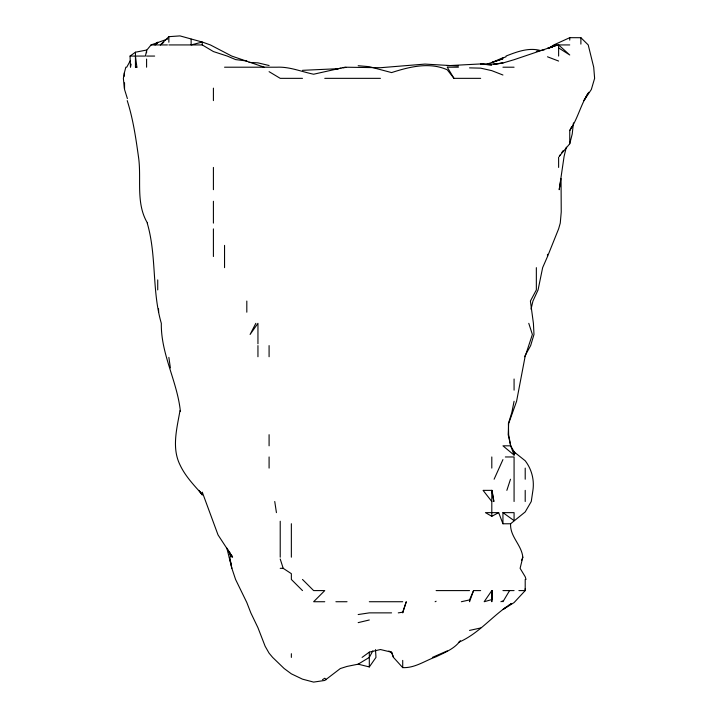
<?xml version="1.0" encoding="UTF-8"?>
<svg xmlns="http://www.w3.org/2000/svg" width="718" height="718" viewBox="0 0 718 718"><rect width="100%" height="100%" fill="white"/><g stroke="black" fill="none" stroke-linecap="round" stroke-linejoin="round"><path stroke-width="1.08" d="M124.555 82.794L124.546 89.481L127.382 98.59M525.208 579.453L525.208 590.591L514.079 602.582L502.941 609.519L507.222 606.522M525.208 588.679L525.208 590.591L518.881 590.591M573.44 122.886L572.219 134.024L569.751 143.762L559.277 156.291L560.534 154.433M130.299 60.707L126.736 67.205L125.829 67.205L124.322 72.958L123.379 78.343L124.322 88.52M514.079 401.281L511.853 412.419L508.407 423.557L508.64 434.686L510.695 445.824L514.079 455.086L502.941 445.824L510.695 445.824L515.183 453.588M131.125 64.171L130.479 67.205L130.048 56.067L135.451 52.208L146.589 50.045L146.589 52.764M146.589 50.843L145.395 56.067L130.048 56.067M531.042 309.162L532.944 301.057L538.069 289.919L542.646 267.652L547.484 256.586M514.079 455.086L514.079 451.891L525.208 460.768A39.284 39.284 0 0 1 532.918 490.367L531.257 501.505L525.208 511.934L510.597 523.772C509.861 536.687 521.537 544.729 522.83 557.186L520.11 568.324L525.208 576.769L525.998 579.453M566.34 147.181L564.106 156.291L559.205 189.696L561.054 178.567L561.234 211.972L560.264 223.11L558.622 228.845L547.52 256.514L547.484 254.289M179.994 410.615C176.933 428.341 171.539 447.799 179.994 464.86C185.289 476.24 194.031 485.287 202.27 494.531L198.931 490.367L202.27 495.079M506.854 490.367L510.489 479.229M402.717 612.212L406.28 601.729L402.717 612.867L402.717 612.212L398.266 612.867M473.557 590.591L469.527 601.729L469.527 599.916L473.557 590.591L480.665 590.591M521.69 560.22L522.83 557.186M494.11 479.229L502.941 459.601M569.751 143.762L569.751 130.532L571.6 126.709M255.841 323.333L250.097 334.462L257.95 323.333L257.95 343.805M588.724 92.263C580.763 104.254 577.891 118.73 569.751 130.532M372.804 650.912L369.312 657.41L358.174 664.168L347.036 666.421L340.323 668.539L324.76 680.449L313.631 682.1L302.493 679.156L291.355 673.843L284.175 668.539L272.643 657.41L269.088 653.174L265.148 646.272L257.95 627.712L250.824 612.867L246.812 602.528L235.576 579.453L231.869 568.324L226.843 548.076M587.584 94.121L583.931 100.61L591.336 89.481L594.621 78.343L593.714 67.205L588.221 44.929L580.889 37.704L569.751 37.677L553.811 44.929L548.39 48.582M524.49 356.738L530.656 345.6L533.986 334.462L533.411 323.333L530.405 301.057L536.346 289.919L536.346 267.652M502.941 601.729L509.583 590.591M561.79 152.584L563.056 150.726M358.174 664.168L369.312 666.941L375.972 657.41L375.505 649.61M460.337 640.627C454.665 648.767 444.711 652.527 436.122 656.755C425.011 660.65 414.986 668.198 402.717 667.623L393.482 657.41L391.579 652.213L380.441 649.53L369.312 652.132L362.087 657.41M146.589 50.377L151.058 44.929L167.85 38.943M157.727 42.191L154.953 44.929L157.727 42.757M264.215 67.205L231.752 56.067L210.365 44.929L202.27 42.048L179.994 35.9L168.865 36.672L160.338 44.929L163.749 42.38M508.936 605.319L511.503 603.524C492.781 615.048 479.094 633.716 458.398 642.413M551.756 47.137L555.185 44.929L548.444 48.339L556.109 44.929L547.484 48.447L557.742 44.929L514.079 59.702L502.941 62.996L493.831 64.243L502.941 63.112L491.803 64.108L480.665 64.108L491.803 64.943L480.665 63.938L447.26 65.706M322.508 679.677L324.76 678.259L326.349 679.677M498.669 512.643L485.449 512.643L491.803 516.314L498.669 512.643L502.941 523.772L510.597 523.772M435.126 601.729L436.122 601.253M447.26 650.885L432.38 657.41M502.941 57.736L491.803 62.556L502.941 58.75L486.741 64.198M500.904 601.729L502.941 600.894M506.019 56.067C516.772 51.795 528.816 47.289 540.394 50.511M502.941 57.943L505.993 56.821M458.398 66.029L424.984 64.09L380.441 67.716L344.945 67.205L313.631 74.223C301.228 71.665 289.695 66.603 276.852 67.205L224.546 67.205M358.174 622.632L369.312 619.984M461.369 601.729L469.527 599.916M469.527 630.422L480.665 627.981M536.346 51.292L544.441 49.757M340.96 68.201L335.898 69.027L338.124 68.838M342.989 67.869L346.022 67.375M358.174 614.545L369.312 612.867L391.579 612.867M335.898 68.802L302.493 70.328M151.058 44.929L167.42 44.929M168.865 44.929L202.27 44.929L213.408 51.561L227.238 56.067L235.675 59.603L246.812 60.994M558.622 56.067L558.622 44.929L569.751 44.929M146.589 56.067L154.648 56.067M135.451 52.208L135.451 67.205L136.887 67.205L135.451 56.067M458.398 67.205L447.26 67.205L453.982 78.343L480.665 78.343M502.941 67.205L514.079 67.205M302.493 78.343L280.217 78.343L269.088 71.665M324.76 78.343L380.441 78.343M505.346 456.962L514.079 456.962L514.079 501.505M492.036 490.367L493.867 501.505L491.803 490.367L483.079 490.367L491.803 501.505M502.941 512.643L514.079 512.643L514.079 520.622L502.941 512.643L502.941 523.772M280.217 568.324L283.197 568.324L291.355 573.673L291.355 579.453L302.493 590.591M436.122 590.591L469.527 590.591M502.941 590.591L514.079 590.591M324.76 601.729L313.631 601.729L324.76 590.591L313.631 590.591L302.493 579.453M335.898 601.729L347.036 601.729M369.312 601.729L402.717 601.729M135.451 67.205L136.887 67.205M469.527 67.878L480.665 68.147L491.803 70.66L502.941 75.013M249.038 62.403L257.95 62.861L269.088 65.509M358.174 65.724L369.312 66.675L391.579 72.59C409.323 66.855 429.337 61.775 447.26 69.799L453.982 78.343M547.484 56.794L558.622 61.057M388.797 651.02L391.579 652.482M558.622 47.909L569.751 54.99L558.622 44.929M147.486 223.11C135.343 202.79 141.841 178.468 138.403 156.291C135.783 137.524 133.018 118.748 127.221 100.61M231.142 554.404L232.596 557.186L218.03 534.91L202.27 492.144M228.315 550.096L230.981 557.186L229.706 552.124M391.579 652.213L393.482 657.41M528.771 323.333L532.379 334.462L525.064 356.738L516.583 401.281L508.649 423.557L508.2 434.686L510.695 445.824M280.217 559.017L283.197 568.324M231.519 565.281L229.437 557.186L231.869 568.324M147.235 223.11C156.802 255.796 151.767 290.602 161.317 323.333C160.814 354.082 177.292 381.375 180.38 411.333M274.743 501.505L276.43 512.643M168.865 357.367L170.381 367.876M158.525 308.857L158.66 312.195M580.889 37.704L580.889 44.112M569.751 37.74L569.751 40.109M558.622 157.197L558.622 167.429M525.208 468.1L525.208 479.229M525.208 490.367L525.208 501.505M514.079 379.014L514.079 390.143M491.803 456.962L491.803 468.1M491.803 490.367L491.803 516.314M402.717 660.389L402.717 667.623M369.312 652.132L369.312 666.941M291.355 523.727L291.355 557.186M291.355 653.712L291.355 657.41M280.217 521.241L280.217 557.186M269.088 345.6L269.088 356.738M269.088 434.686L269.088 445.824M269.088 456.962L269.088 468.1M257.95 345.6L257.95 356.738M246.812 301.057L246.812 312.195M224.546 245.376L224.546 267.652M213.408 88.135L213.408 100.61M213.408 167.429L213.408 189.696M213.408 201.264L213.408 223.11M213.408 228.898L213.408 256.514M202.27 44.929L202.27 42.048L191.132 44.929L191.132 39.14M168.865 36.672L168.865 42.236M157.727 279.903L157.727 289.919M146.589 59.064L146.589 67.205M124.322 72.958L124.322 76.189M491.992 590.591L491.803 601.729L491.803 590.591L484.165 601.729L491.803 599.593L491.992 590.591"/></g></svg>
